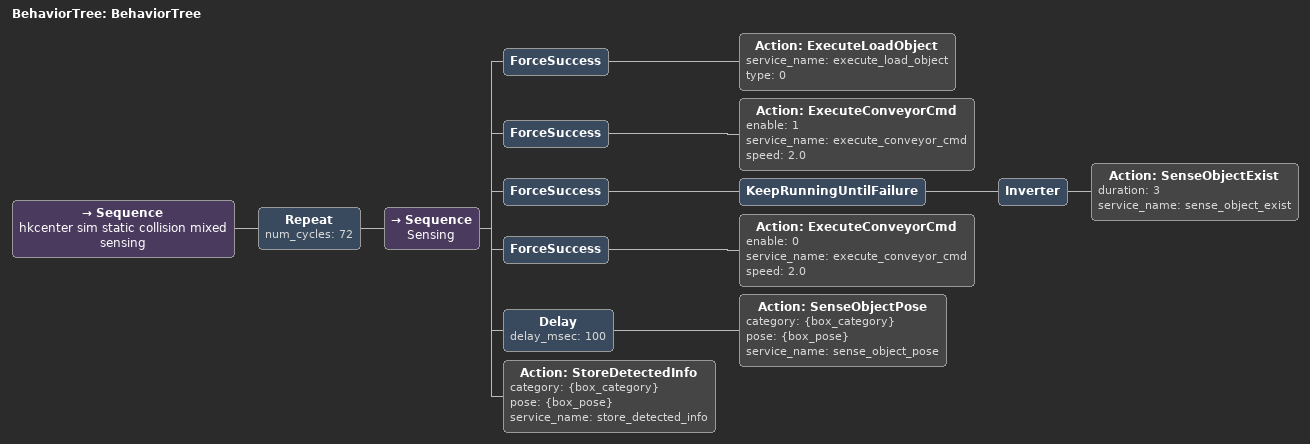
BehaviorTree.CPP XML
<?xml version="1.0"?>
<root main_tree_to_execute="BehaviorTree">
    <BehaviorTree ID="BehaviorTree">
        <Sequence name="hkcenter sim static collision mixed sensing">
            <Repeat num_cycles="72">
                <Sequence name="Sensing">
                    <ForceSuccess>
                        <Action ID="ExecuteLoadObject" service_name="execute_load_object" type="0"/>
                    </ForceSuccess>
                    <ForceSuccess>
                        <Action ID="ExecuteConveyorCmd" enable="1" service_name="execute_conveyor_cmd" speed="2.0"/>
                    </ForceSuccess>
                    <ForceSuccess>
                        <KeepRunningUntilFailure>
                            <Inverter>
                                <Action ID="SenseObjectExist" duration="3" service_name="sense_object_exist"/>
                            </Inverter>
                        </KeepRunningUntilFailure>
                    </ForceSuccess>
                    <ForceSuccess>
                        <Action ID="ExecuteConveyorCmd" enable="0" service_name="execute_conveyor_cmd" speed="2.0"/>
                    </ForceSuccess>
                    <Delay delay_msec="100">
                        <Action ID="SenseObjectPose" category="{box_category}" pose="{box_pose}" service_name="sense_object_pose"/>
                    </Delay>
                    <Action ID="StoreDetectedInfo" category="{box_category}" pose="{box_pose}" service_name="store_detected_info"/>
                </Sequence>
            </Repeat>
        </Sequence>
    </BehaviorTree>
</root>
